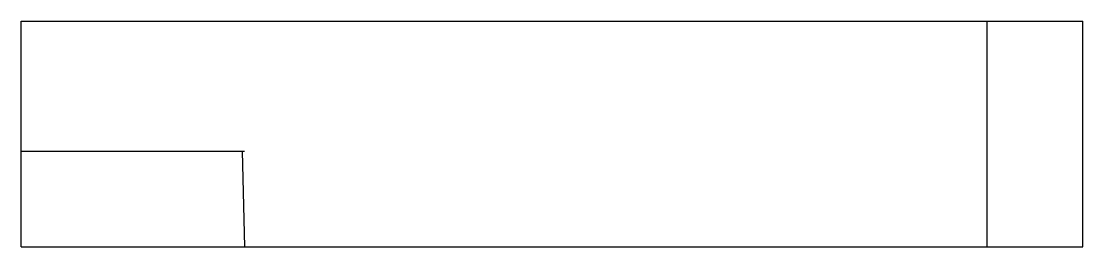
# Model space of a CAD drawing. Header units: inches. Extents: x 40.6 to 57.3, y -187.4 to -183.9.
import ezdxf

# ---------------------------------------------------------------- set-up
doc = ezdxf.new("R2010")
doc.units = ezdxf.units.IN
doc.header["$MEASUREMENT"] = 0
doc.layers.get('0').update_dxf_attribs({"color": 1, "lineweight": 9})

msp = doc.modelspace()

# ---------------------------------------------------------------- linework, layer by layer
at = {"lineweight": 30}
for p, q in [((40.628, -187.444), (40.628, -183.904)), ((40.628, -183.904), (57.276, -183.904)), ((55.776, -187.444), (55.776, -183.904)), ((57.276, -187.444), (57.276, -183.904)), ((40.628, -185.944), (44.128, -185.944)), ((44.092, -185.944), (44.128, -187.444)), ((40.628, -187.444), (44.128, -187.444)), ((44.128, -187.444), (57.276, -187.444)), ((55.776, -187.444), (57.276, -187.444))]:
    msp.add_line(p, q, dxfattribs=at)

doc.saveas('drawing.dxf')
